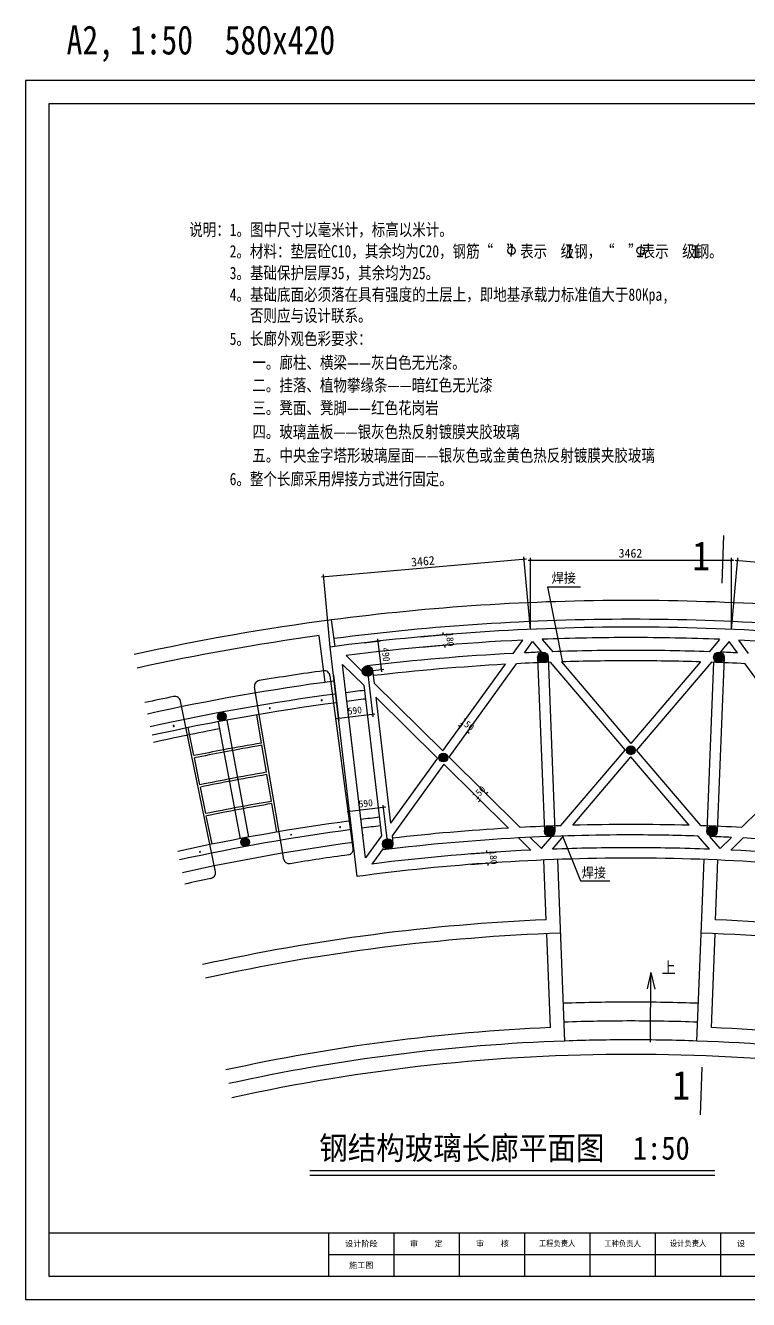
# Model space of a CAD drawing. Extents: x -1427565 to -564030, y -474674 to 219973.
# Drawn here: x -593030 to -580579, y -224657 to -202707 of the extents above; entities that cross this region are included whole.
import ezdxf

# ---------------------------------------------------------------- set-up
doc = ezdxf.new("R2010")
doc.units = 0
doc.header["$LTSCALE"] = 100
doc.header["$MEASUREMENT"] = 0
doc.layers.get('0').update_dxf_attribs({"linetype": 'CONTINUOUS'})
doc.layers.get('DEFPOINTS').update_dxf_attribs({"linetype": 'CONTINUOUS'})
doc.layers.add('INSERT', color=7, linetype='CONTINUOUS')
doc.layers.add('TEXT', color=7, linetype='CONTINUOUS')
doc.styles.get("Standard").update_dxf_attribs({"font": 'simsun.ttf'})

# ---------------------------------------------------------------- blocks, each defined once
blk = doc.blocks.new('_ARCHTICK')
at = {"color": 0, "linetype": 'BYBLOCK', "const_width": 0.15}
blk.add_lwpolyline([(-0.5, -0.5), (0.5, 0.5)], dxfattribs=at)

msp = doc.modelspace()

# ---------------------------------------------------------------- hatches: boundary and pattern name
h = msp.add_hatch(color=7)
edge = h.paths.add_edge_path()
edge.add_arc((-584120, -213593), 90, 0, 360)
h = msp.add_hatch(color=7)
edge = h.paths.add_edge_path()
edge.add_arc((-581089, -213593), 90, 0, 360)
h = msp.add_hatch(color=7)
edge = h.paths.add_edge_path()
edge.add_arc((-587142, -213829), 90, 0, 360)
for color, points in [(30, [(-589725, -214615, 1), (-589575, -214615, 1)]), (7, [(-585909, -215321, 1), (-585759, -215321, 1)]), (7, [(-582679, -215195, 1), (-582529, -215195, 1)]), (30, [(-589322, -216778, 1), (-589172, -216778, 1)])]:
    msp.add_hatch(color=color).paths.add_polyline_path(points)
h = msp.add_hatch(color=7)
edge = h.paths.add_edge_path()
edge.add_arc((-584003, -216590), 90, 0, 360)
h = msp.add_hatch(color=7)
edge = h.paths.add_edge_path()
edge.add_arc((-581206, -216590), 90, 0, 360)
h = msp.add_hatch(color=7)
edge = h.paths.add_edge_path()
edge.add_arc((-586791, -216809), 90, 0, 360)

# ---------------------------------------------------------------- linework, layer by layer
at = {"color": 7}
for p, q in [((-584651, -206482, -617), (-584669, -206688, -617)), ((-582429, -206482, -617), (-582446, -206688, -617)), ((-582398, -206688, -617), (-582496, -206688, -617)), ((-582482, -206688, -617), (-582398, -206688, -617)), ((-587698, -213404), (-587758, -212948)), ((-587869, -214022), (-587974, -213220)), ((-584630, -213526), (-584465, -213297)), ((-584438, -213516), (-584297, -213321)), ((-584297, -213321), (-584142, -213503)), ((-584133, -213283), (-583951, -213496)), ((-581076, -213283), (-581258, -213496)), ((-581076, -213283), (-581258, -213496)), ((-580912, -213321), (-581067, -213503)), ((-580771, -213516), (-580912, -213321)), ((-580579, -213526), (-580744, -213297)), ((-587319, -217369), (-587785, -213416)), ((-587509, -213562), (-587232, -213836)), ((-587568, -213714), (-587204, -214074)), ((-587176, -217050), (-587568, -213714)), ((-585844, -215206), (-584765, -213713)), ((-585736, -215313), (-584573, -213703)), ((-583993, -213678), (-582703, -215195)), ((-583802, -213671), (-582604, -215079)), ((-581407, -213671), (-582604, -215079)), ((-581215, -213678), (-582506, -215195)), ((-579473, -215313), (-580636, -213703)), ((-587027, -214038), (-585844, -215206)), ((-586999, -214277), (-585933, -215329)), ((-588963, -215069), (-589046, -214583)), ((-590128, -215286), (-590226, -214803)), ((-588878, -215574), (-588957, -215108)), ((-585736, -215313), (-584509, -216524)), ((-583808, -216493), (-582703, -215195)), ((-583606, -216487), (-582604, -215310)), ((-581603, -216487), (-582604, -215310)), ((-581401, -216493), (-582506, -215195)), ((-579473, -215313), (-580699, -216524)), ((-590025, -215788), (-590120, -215325)), ((-585933, -215329), (-586743, -216451)), ((-585825, -215436), (-586717, -216671)), ((-585825, -215436), (-584711, -216535)), ((-588793, -216073), (-588871, -215613)), ((-589924, -216284), (-590017, -215827)), ((-588703, -216604), (-588787, -216113)), ((-589816, -216812), (-589916, -216324)), ((-586898, -216666), (-587176, -217050)), ((-584539, -216705), (-584327, -216915)), ((-584336, -216695), (-584142, -216886)), ((-584142, -216886), (-583966, -216679)), ((-583956, -216899), (-583763, -216672)), ((-581253, -216899), (-581446, -216672)), ((-581067, -216886), (-581243, -216679)), ((-580873, -216695), (-581067, -216886)), ((-580670, -216705), (-580882, -216915)), ((-586873, -216887), (-587066, -217155)), ((-583741, -220203), (-583864, -217075)), ((-581467, -220203), (-581345, -217075)), ((-584063, -218114), (-584104, -217085)), ((-581145, -218114), (-581105, -217085)), ((-583991, -219973), (-584054, -218354)), ((-581218, -219973), (-581155, -218354)), ((-582262, -219020), (-582322, -219306)), ((-582266, -220222), (-582262, -219020)), ((-582262, -219020), (-582194, -219308))]:
    msp.add_line(p, q, dxfattribs=at)
at = {"color": 30}
for p, q in [((-583702, -206503, -617), (-583627, -206503, -617)), ((-583663, -206504, -617), (-583663, -206697, -617)), ((-581525, -206503, -617), (-581450, -206503, -617)), ((-581500, -206504, -617), (-581500, -206697, -617)), ((-581468, -206504, -617), (-581468, -206697, -617)), ((-583702, -206697, -617), (-583628, -206697, -617)), ((-581525, -206697, -617), (-581451, -206697, -617)), ((-584210, -213596), (-584093, -216594)), ((-584030, -213589), (-583913, -216587)), ((-581182, -213679), (-581296, -216587)), ((-580999, -213596), (-581116, -216594)), ((-587053, -213815), (-587027, -214038)), ((-587204, -214074), (-586898, -216666)), ((-586999, -214277), (-586743, -216451)), ((-589710, -214702), (-589334, -216718)), ((-589563, -214675), (-589187, -216690)), ((-586717, -216671), (-586701, -216806)), ((-586717, -216671), (-586712, -216709))]:
    msp.add_line(p, q, dxfattribs=at)
at = {"color": 4}
for p, q in [((-581007, -211494), (-581039, -212313)), ((-581382, -220655), (-581414, -221476))]:
    msp.add_line(p, q, dxfattribs=at)
at = {"color": 2, "linetype": 'BYBLOCK'}
for p, q in [((-584402, -211899), (-587931, -212211)), ((-584335, -213111), (-584446, -211863)), ((-584375, -211920), (-580831, -211920)), ((-584335, -213111), (-584335, -211880)), ((-580871, -213111), (-580762, -211880)), ((-580871, -213111), (-580871, -211880)), ((-580806, -211917), (-577279, -212229)), ((-587785, -213416), (-587895, -212168)), ((-587199, -213343), (-586917, -213309)), ((-586895, -213840), (-586961, -213274)), ((-586219, -213240), (-585791, -213200)), ((-585831, -213204), (-585835, -213164)), ((-586202, -213419), (-585775, -213379)), ((-585815, -213383), (-585811, -213423)), ((-587728, -213898), (-587635, -214688)), ((-587142, -213829), (-586860, -213796)), ((-587142, -213829), (-587049, -214619)), ((-587014, -214574), (-587679, -214653)), ((-585542, -214788), (-585574, -214765)), ((-585515, -214751), (-585565, -214821)), ((-585394, -214839), (-585444, -214909)), ((-585420, -214876), (-585388, -214900)), ((-585298, -215955), (-585172, -216080)), ((-585193, -215848), (-585067, -215973)), ((-585096, -215945), (-585067, -215916)), ((-586826, -216174), (-587491, -216253)), ((-586791, -216809), (-586870, -216139)), ((-585201, -216051), (-585229, -216080)), ((-587377, -216878), (-587456, -216208)), ((-585373, -216981), (-585044, -216955)), ((-585084, -216958), (-585087, -216919)), ((-585359, -217161), (-585030, -217135)), ((-585070, -217138), (-585067, -217178))]:
    msp.add_line(p, q, dxfattribs=at)
at = {"color": 2}
for p, q in [((-583779, -213681), (-584033, -212377)), ((-584033, -212377), (-583471, -212377)), ((-583786, -216658), (-583470, -217445)), ((-583470, -217445), (-582967, -217445))]:
    msp.add_line(p, q, dxfattribs=at)
at = {"color": 5}
for p, q in [((-587385, -216884), (-587785, -213911)), ((-588583, -217075), (-589086, -214108)), ((-589760, -217286), (-590360, -214346))]:
    msp.add_line(p, q, dxfattribs=at)
at = {"color": 0, "linetype": 'BYBLOCK', "const_width": 6}
for points in [[(-584460, -211925), (-584424, -211881)], [(-584315, -211900), (-584355, -211940)], [(-580891, -211940), (-580851, -211900)], [(-580744, -211902), (-580788, -211938)], [(-587873, -212186), (-587910, -212230)]]:
    msp.add_lwpolyline(points, dxfattribs=at)
at = {"color": 7}
for centre, radius in [((-584659, -206586, -617), 63.6), ((-582436, -206586, -617), 63.6), ((-585834, -215321), 75), ((-582604, -215195), 75)]:
    msp.add_circle(centre, radius, dxfattribs=at)
at = {"color": 1}
for centre in [(-584120, -213593), (-581089, -213593), (-587142, -213829), (-584003, -216590), (-581206, -216590), (-586791, -216809)]:
    msp.add_circle(centre, 90, dxfattribs=at)
at = {"color": 30}
for centre in [(-589650, -214615), (-589247, -216778)]:
    msp.add_circle(centre, 75, dxfattribs=at)
at = {"color": 2}
for centre, radius, start, end in [((-582604, -252363), 39750, 90, 97.4488), ((-582604, -252363), 39750, 82.5512, 90), ((-582604, -252363), 39425, 90, 97.4488), ((-582604, -252363), 39425, 82.5512, 90), ((-587930, -214334), 7.5, 0, 180), ((-587930, -214334), 7.5, 180, 0), ((-588822, -214470), 7.5, 0, 180), ((-588822, -214470), 7.5, 180, 0), ((-590476, -214778), 7.5, 0, 180), ((-590476, -214778), 7.5, 180, 0), ((-582604, -252363), 32830, 90, 92.0293), ((-582604, -252363), 32830, 87.9707, 90), ((-582604, -252363), 32505, 90, 92.0272), ((-582604, -252363), 32505, 87.9728, 90)]:
    msp.add_arc(centre, radius, start, end, dxfattribs=at)
at = {"color": 7}
for centre, radius, start, end in [((-582604, -252363), 39750, 97.4488, 102.4244), ((-582604, -252363), 39510, 97.8113, 102.4244), ((-582604, -252363), 39110, 92.7267, 97.2045), ((-582604, -252363), 39110, 90, 92.2396), ((-582604, -252363), 39110, 87.7604, 90), ((-582604, -252363), 39110, 82.7955, 87.2733), ((-582604, -252363), 38700, 97.5896, 102.4244), ((-587927, -214333), 7.5, 0, 180), ((-587927, -214333), 7.5, 180, 0), ((-588821, -214469), 7.5, 0, 180), ((-588821, -214469), 7.5, 180, 0), ((-590479, -214774), 7.5, 0, 180), ((-590479, -214774), 7.5, 180, 0), ((-582604, -252363), 37832, 99.6766, 100.6869), ((-582604, -252363), 37832, 100.6869, 101.47), ((-582604, -252363), 37792, 100.687, 101.47), ((-582604, -252363), 37792, 99.6766, 100.687), ((-582604, -252363), 37320, 100.604, 101.4692), ((-582604, -252363), 37280, 100.604, 101.4691), ((-582604, -252363), 37320, 99.6774, 100.6884), ((-582604, -252363), 37280, 99.6775, 100.6886), ((-582604, -252363), 36813, 99.6783, 101.4683), ((-582604, -252363), 36773, 99.6783, 101.4683), ((-587612, -216517), 7.5, 0, 180), ((-587612, -216517), 7.5, 180, 0), ((-582604, -252363), 35900, 97.6577, 102.4244), ((-588454, -216648), 7.5, 0, 180), ((-588454, -216648), 7.5, 180, 0), ((-590025, -216942), 7.5, 0, 180), ((-590025, -216942), 7.5, 180, 0), ((-582604, -252363), 35310, 90, 97.6735), ((-582604, -252363), 35490, 92.7814, 97.2223), ((-582604, -252363), 35490, 90, 92.1825), ((-582604, -252363), 35490, 87.8175, 90), ((-582604, -252363), 35310, 82.3265, 90), ((-582604, -252363), 35490, 82.7777, 87.2186), ((-582604, -252363), 34280, 92.4393, 102.4244), ((-582604, -252363), 34280, 77.5756, 87.5607), ((-582604, -252363), 34040, 92.0381, 102.4244), ((-582604, -252363), 34040, 77.5756, 87.9619), ((-582604, -252363), 32420, 92.4508, 102.4244), ((-582604, -252363), 32420, 77.5756, 87.5492), ((-582604, -252363), 32180, 92.025, 102.4244), ((-582604, -252363), 32180, 77.5756, 87.975)]:
    msp.add_arc(centre, radius, start, end, dxfattribs=at)
at = {"color": 5}
for centre, radius, start, end in [((-582604, -252363), 39290, 90, 97.5765), ((-582604, -252363), 39290, 82.4235, 90), ((-588987, -214092), 100, 99.4683, 189.616), ((-582604, -252363), 38900, 97.8216, 99.4683), ((-587885, -213924), 100, 7.6739, 97.8216), ((-582604, -252363), 38900, 101.6783, 102.4244), ((-590458, -214366), 100, 11.5306, 101.6783), ((-588486, -217049), 100, 189.616, 279.456), ((-582604, -252363), 35700, 97.834, 99.456), ((-587484, -216897), 100, 277.834, 7.6739), ((-589858, -217306), 100, 281.6906, 11.5306), ((-582604, -252363), 35700, 101.6906, 102.4244)]:
    msp.add_arc(centre, radius, start, end, dxfattribs=at)
at = {"color": 30}
for radius, start, end in [(38890, 92.9856, 96.7161), (38890, 92.266, 92.7025), (38890, 90, 91.9845), (38890, 88.0155, 90), (38890, 87.2975, 87.734), (38710, 93.2003, 96.5815), (38710, 92.0566, 92.915), (38710, 90, 91.7729), (38710, 88.2271, 90), (38710, 87.085, 87.9434), (38475, 96.8501, 97.3266), (38475, 97.5947, 102.4244), (38325, 97.5981, 102.4244), (38325, 96.8506, 97.329), (36275, 97.648, 102.4244), (36275, 96.8582, 97.3637), (36125, 97.6519, 102.4244), (36125, 96.8588, 97.3663), (35890, 93.3656, 96.5815), (35890, 91.9215, 93.0425), (35890, 90, 91.5985), (35890, 88.4015, 90), (35890, 86.9575, 88.0785), (35710, 93.105, 96.8605), (35710, 90, 93.105), (35710, 88.141, 90), (35710, 87.221, 87.815), (35710, 83.4185, 86.895)]:
    msp.add_arc((-582604, -252363), radius, start, end, dxfattribs=at)
at = {"color": 1}
for centre, start, end in [((-584120, -213593), 0, 180), ((-581089, -213593), 0, 180), ((-584120, -213593), 180, 0), ((-581089, -213593), 180, 0), ((-584003, -216590), 0, 180), ((-584003, -216590), 180, 0), ((-581206, -216590), 0, 180), ((-581206, -216590), 180, 0), ((-586791, -216809), 4.4774, 184.4774), ((-586791, -216809), 184.4774, 4.4774)]:
    msp.add_arc(centre, 45, start, end, dxfattribs=at)
at = {"color": 9}
for radius, start, end in [(38200, 100.6858, 102.4244), (36000, 97.3457, 97.3686)]:
    msp.add_arc((-582604, -252363), radius, start, end, dxfattribs=at)
at = {"color": 8}
for radius, start, end in [(32180, 90, 92.025), (32180, 87.975, 90), (31930, 90, 102.4244), (31930, 77.5756, 90)]:
    msp.add_arc((-582604, -252363), radius, start, end, dxfattribs=at)
at = {"color": 30}
for p in [(-589651, -214615), (-589247, -216778)]:
    msp.add_point(p, dxfattribs=at)
at = {"color": 7}
for p in [(-589650, -214615), (-589650, -214615), (-589650, -214615), (-589650, -214615), (-589247, -216778), (-589247, -216778), (-589247, -216778), (-589246, -216778)]:
    msp.add_point(p, dxfattribs=at)
at = {"layer": 'DEFPOINTS', "color": 0, "linetype": 'BYBLOCK'}
for p in [(-580871, -211920), (-587891, -212208), (-584335, -213111), (-584335, -213111), (-580871, -213111), (-580871, -213111), (-587199, -213343), (-586957, -213314), (-586219, -213240), (-587785, -213416), (-586202, -213419), (-585815, -213383), (-584120, -213593), (-584120, -213593), (-581089, -213593), (-581089, -213593), (-587785, -213911), (-587728, -213898), (-587142, -213829), (-587142, -213829), (-589086, -214108), (-590360, -214346), (-589650, -214615), (-589650, -214615), (-587640, -214648), (-585515, -214751), (-585420, -214876), (-585394, -214839), (-585299, -215955), (-585193, -215848), (-585096, -215945), (-587451, -216248), (-586791, -216809), (-588584, -217066), (-587385, -216884), (-587377, -216878), (-585373, -216981), (-589760, -217286), (-585359, -217161), (-585070, -217138)]:
    msp.add_point(p, dxfattribs=at)
at = {"layer": 'INSERT', "color": 2}
for p, q in [((-593030, -203657, -457), (-593030, -224657, -457)), ((-564030, -203657, -457), (-593030, -203657, -457)), ((-593030, -224657, -457), (-564030, -224657, -457))]:
    msp.add_line(p, q, dxfattribs=at)
at = {"layer": 'INSERT', "color": 4}
for p, q in [((-592630, -204057, -457), (-592630, -224257, -457)), ((-564430, -204057, -457), (-592630, -204057, -457)), ((-588132, -222433), (-581156, -222433)), ((-592630, -223507, -457), (-564430, -223507, -457)), ((-592630, -224257, -457), (-564430, -224257, -457))]:
    msp.add_line(p, q, dxfattribs=at)
at = {"layer": 'INSERT', "color": 7}
for p, q in [((-588132, -222515), (-581160, -222515)), ((-587805, -224257, -457), (-587805, -223507, -457)), ((-586680, -224257, -457), (-586680, -223507, -457)), ((-585555, -224257, -457), (-585555, -223507, -457)), ((-584430, -224257, -457), (-584430, -223507, -457)), ((-583305, -224257, -457), (-583305, -223507, -457)), ((-582180, -224257, -457), (-582180, -223507, -457)), ((-581055, -224257, -457), (-581055, -223507, -457))]:
    msp.add_line(p, q, dxfattribs=at)
at = {"layer": 'INSERT'}
msp.add_line((-587805, -223882, -457), (-576555, -223882, -457), dxfattribs=at)

# ---------------------------------------------------------------- block references
at = {"color": 2, "linetype": 'BYBLOCK', "xscale": 40, "yscale": 40, "zscale": 40}
for p, rotation in [((-586957, -213314), 96.71605788252916), ((-585831, -213204), 275.2782305071588), ((-585815, -213383), 95.27823050715872), ((-586899, -213801), 276.7160578825291), ((-587640, -214648), 186.7160578825307), ((-587054, -214579), 6.716057882530722), ((-585542, -214788), 324.1576400811753), ((-585420, -214876), 144.1576400811753), ((-585096, -215945), 225.3659602299655), ((-586865, -216179), 6.716057882525126), ((-585201, -216051), 45.36596022996554), ((-587451, -216248), 186.7160578825251), ((-585084, -216958), 274.4738133022982), ((-585070, -217138), 94.47381330229824)]:
    msp.add_blockref('_ARCHTICK', p, dxfattribs=dict(at, rotation=rotation))

# ---------------------------------------------------------------- texts
for s, height, width, p in [('A2, 1:50  580x420', 500, 0.8, (-592322, -203207, -457)), ('1', 500, 0.9, (-581547, -212094, -4783)), ('焊接', 170, 0.9, (-583969, -212308, -6971)), ('焊接', 170, 0.9, (-583450, -217387, -6971)), ('上', 200, 0.9, (-582077, -219037, -6971)), ('1', 500, 0.9, (-581893, -221215, -4783)), ('钢结构玻璃长廊平面图  1:50', 400, 0.9, (-587971, -222247, -4783)), ('工程负责人', 100, 0.9, (-584190, -223740, -457)), ('工种负责人', 100, 0.9, (-583063, -223742, -457)), ('设计负责人', 100, 0.9, (-581934, -223740, -457))]:
    msp.add_text(s, height=height, dxfattribs=dict(width=width)).set_placement(p)
at = {"color": 9}
msp.add_text('3462', height=150, dxfattribs=at).set_placement((-582816, -211875))
msp.add_text('3462', height=150, rotation=5.0507, dxfattribs=at).set_placement((-586383, -212029))
for s, p in [('设计阶段', (-587526, -223745, -457)), ('审    定', (-586410, -223745, -457)), ('审    核', (-585271, -223743, -457)), ('设    计', (-580778, -223744, -457)), ('施工图', (-587458, -224116, -457))]:
    msp.add_text(s, height=100).set_placement(p)
at = {"color": 9, "linetype": 'BYBLOCK', "char_height": 120, "attachment_point": 5}
for s, insert, rotation in [('\\A1;180', (-585718, -213284), 275.2782), ('\\A1;490', (-586824, -213545), 276.7161), ('\\A1;590', (-587359, -214509), 6.7161), ('\\A1;150', (-585420, -214747), 324.1576), ('\\A1;150', (-585223, -215924), 45.366), ('\\A1;590', (-587171, -216109), 6.7161), ('\\A1;180', (-584972, -217040), 274.4738)]:
    msp.add_mtext(s, dxfattribs=dict(at, insert=insert, rotation=rotation))
at = {"layer": 'TEXT', "width": 0.8}
for s, p in [('说明：1。图中尺寸以毫米计，标高以米计。', (-590210, -206332, -2533)), ('      2。材料：垫层砼C10，其余均为C20，钢筋“  ”表示  级钢，“  ”表示  级钢。', (-590210, -206704, -2533)), ('      3。基础保护层厚35，其余均为25。', (-590210, -207077, -2533)), ('      4。基础底面必须落在具有强度的土层上，即地基承载力标准值大于80Kpa,', (-590210, -207450, -2533)), ('         否则应与设计联系。', (-590210, -207811, -2533)), ('      5。长廊外观色彩要求：', (-590210, -208210, -2533)), ('      一。廊柱、横梁——灰白色无光漆。', (-589820, -208621, -2533)), ('      二。挂落、植物攀缘条——暗红色无光漆', (-589820, -209011, -2533)), ('      三。凳面、凳脚——红色花岗岩', (-589820, -209402, -2533)), ('      四。玻璃盖板——银灰色热反射镀膜夹胶玻璃', (-589820, -209814, -2533)), ('      五。中央金字塔形玻璃屋面——银灰色或金黄色热反射镀膜夹胶玻璃', (-589820, -210221, -2533)), ('      6。整个长廊采用焊接方式进行固定。', (-590210, -210627, -2533))]:
    msp.add_text(s, height=213.33, dxfattribs=at).set_placement(p)

doc.saveas('drawing.dxf')
